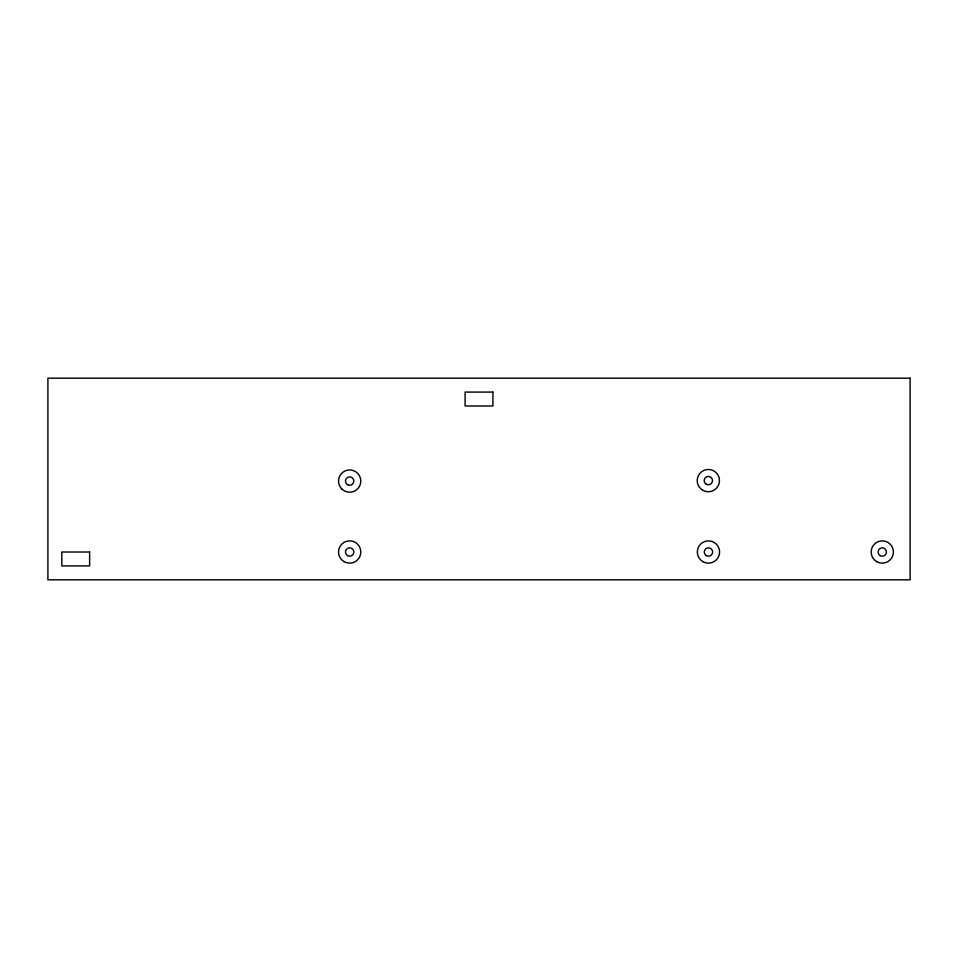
<?xml version="1.0" encoding="UTF-8"?>
<svg xmlns="http://www.w3.org/2000/svg" width="958" height="958" viewBox="0 0 958 958"><rect width="100%" height="100%" fill="white"/><g stroke="black" fill="none" stroke-linecap="round" stroke-linejoin="round"><path stroke-width="1.44" d="M910.1 378.182L47.9 378.182L47.9 579.818L910.1 579.818L910.1 378.182M492.903 392.085L465.097 392.085L465.097 405.988L492.903 405.988L492.903 392.085M89.621 552.012L61.803 552.012L61.803 565.915L89.621 565.915L89.621 552.012M876.726 561.639A11.125 11.125 0 0 0 893.407 552.012A11.125 11.125 0 0 0 876.726 542.372A11.125 11.125 0 0 0 876.726 561.639M702.897 561.639A11.125 11.125 0 0 0 719.578 552.012A11.125 11.125 0 0 0 702.897 542.372A11.125 11.125 0 0 0 702.897 561.639M344.102 561.639A11.125 11.125 0 0 0 360.795 552.012A11.125 11.125 0 0 0 344.102 542.372A11.125 11.125 0 0 0 344.102 561.639M702.777 490.245A11.125 11.125 0 0 0 719.47 480.617A11.125 11.125 0 0 0 702.777 470.977A11.125 11.125 0 0 0 702.777 490.245M341.802 488.951A11.125 11.125 0 0 0 360.412 483.97A11.125 11.125 0 0 0 346.796 470.342A11.125 11.125 0 0 0 341.802 488.951M880.198 555.616A4.167 4.167 0 0 0 886.461 552.012A4.167 4.167 0 0 0 880.198 548.395A4.167 4.167 0 0 0 880.198 555.616M706.262 484.221A4.167 4.167 0 0 0 712.513 480.617A4.167 4.167 0 0 0 706.262 477A4.167 4.167 0 0 0 706.262 484.221M706.369 555.616A4.167 4.167 0 0 0 712.632 552.012A4.167 4.167 0 0 0 706.369 548.395A4.167 4.167 0 0 0 706.369 555.616M347.586 555.616A4.167 4.167 0 0 0 353.837 552.012A4.167 4.167 0 0 0 347.586 548.395A4.167 4.167 0 0 0 347.586 555.616M347.586 484.7A4.167 4.167 0 0 0 353.837 481.084A4.167 4.167 0 0 0 347.586 477.467A4.167 4.167 0 0 0 347.586 484.7"/></g></svg>
